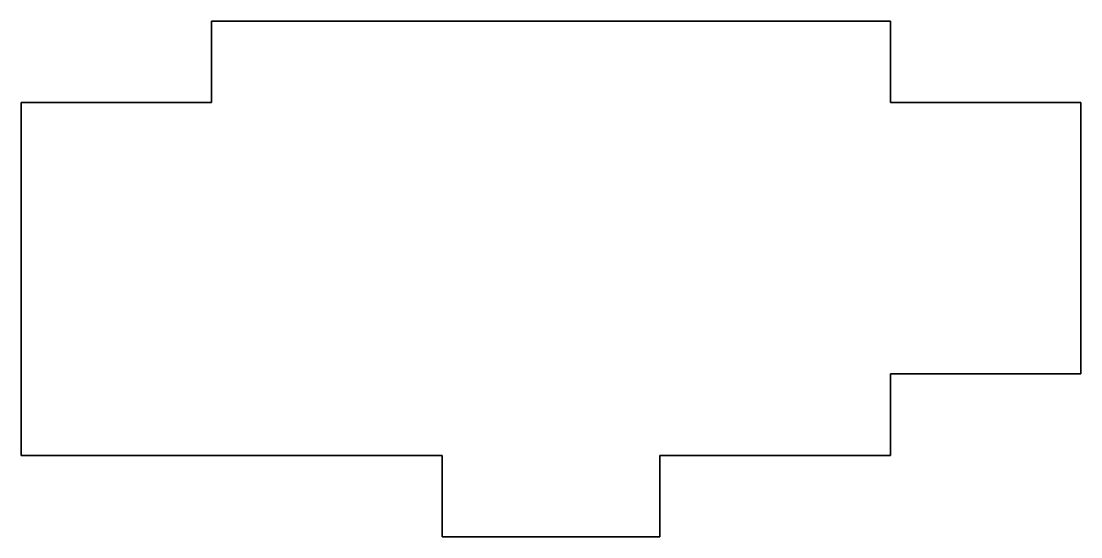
# Model space of a CAD drawing. Header units: millimetres. Extents: x -75 to -36, y -11 to 8.
import ezdxf

# ---------------------------------------------------------------- set-up
doc = ezdxf.new("R2010")
doc.units = ezdxf.units.MM
doc.layers.add('1', color=7, linetype='Continuous', true_color=0xffffff)

msp = doc.modelspace()

# ---------------------------------------------------------------- linework, layer by layer
at = {"layer": '1', "color": 252, "linetype": 'Continuous', "lineweight": 35}
for p, q in [((-43, 8), (-68, 8)), ((-43, 8), (-68, 8)), ((-68, 8), (-68, 5)), ((-68, 8), (-68, 5)), ((-43, 5), (-43, 8)), ((-43, 5), (-43, 8)), ((-75, -8), (-75, 5)), ((-75, 5), (-68, 5)), ((-75, -8), (-75, 5)), ((-68, 5), (-75, 5)), ((-36, 5), (-43, 5)), ((-43, 5), (-36, 5)), ((-36, -5), (-36, 5)), ((-36, -5), (-36, 5)), ((-43, -5), (-36, -5)), ((-43, -8), (-43, -5)), ((-43, -8), (-43, -5)), ((-43, -5), (-36, -5)), ((-75, -8), (-59.5, -8)), ((-75, -8), (-59.5, -8)), ((-59.5, -11), (-59.5, -8)), ((-59.5, -8), (-59.5, -11)), ((-51.5, -8), (-51.5, -11)), ((-51.5, -8), (-43, -8)), ((-51.5, -11), (-51.5, -8)), ((-51.5, -8), (-43, -8)), ((-51.5, -11), (-59.5, -11)), ((-59.5, -11), (-51.5, -11))]:
    msp.add_line(p, q, dxfattribs=at)

doc.saveas('drawing.dxf')
